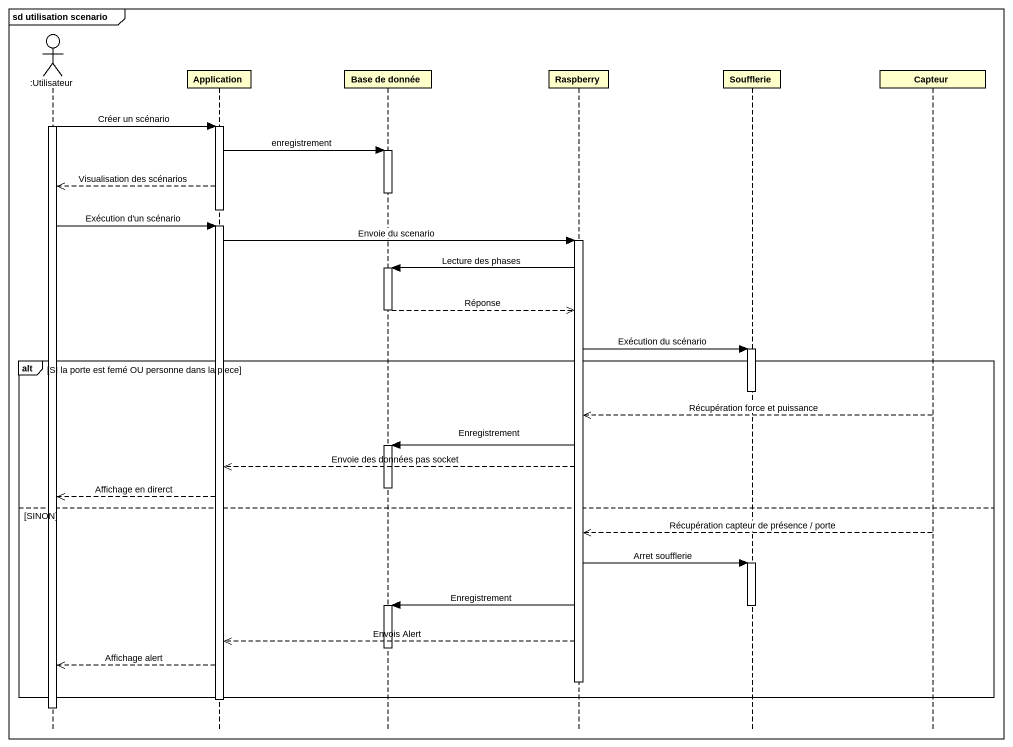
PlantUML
@startuml
mainframe sd utilisation scenario
hide footbox
actor ":Utilisateur" as Utilisateur
participant Application
participant "Base de donnée" as Base_de_donnée
participant Raspberry
participant Soufflerie
participant Capteur

activate Utilisateur
Utilisateur -> Application : Créer un scénario
activate Application
Application -> Base_de_donnée : enregistrement
activate Base_de_donnée
Application -->> Utilisateur : Visualisation des scénarios
deactivate Base_de_donnée
deactivate Application
Utilisateur -> Application : Exécution d'un scénario
activate Application
Application -> Raspberry : Envoie du scenario
activate Raspberry
Raspberry -> Base_de_donnée : Lecture des phases
activate Base_de_donnée
Base_de_donnée -->> Raspberry : Réponse
deactivate Base_de_donnée
Raspberry -> Soufflerie : Exécution du scénario
activate Soufflerie
alt SI la porte est femé OU personne dans la piece
  deactivate Soufflerie
  Capteur -->> Raspberry : Récupération force et puissance
  Raspberry -> Base_de_donnée : Enregistrement
  activate Base_de_donnée
  Raspberry -->> Application : Envoie des données pas socket
  deactivate Base_de_donnée
  Application -->> Utilisateur : Affichage en direrct
else SINON
  Capteur -->> Raspberry : Récupération capteur de présence / porte
  Raspberry -> Soufflerie : Arret soufflerie
  activate Soufflerie
  Raspberry -> Base_de_donnée : Enregistrement
  activate Base_de_donnée
  deactivate Soufflerie
  Raspberry -->> Application : Envois Alert
  deactivate Base_de_donnée
  Application -->> Utilisateur : Affichage alert
  deactivate Raspberry
end
deactivate Application
deactivate Utilisateur
@enduml
